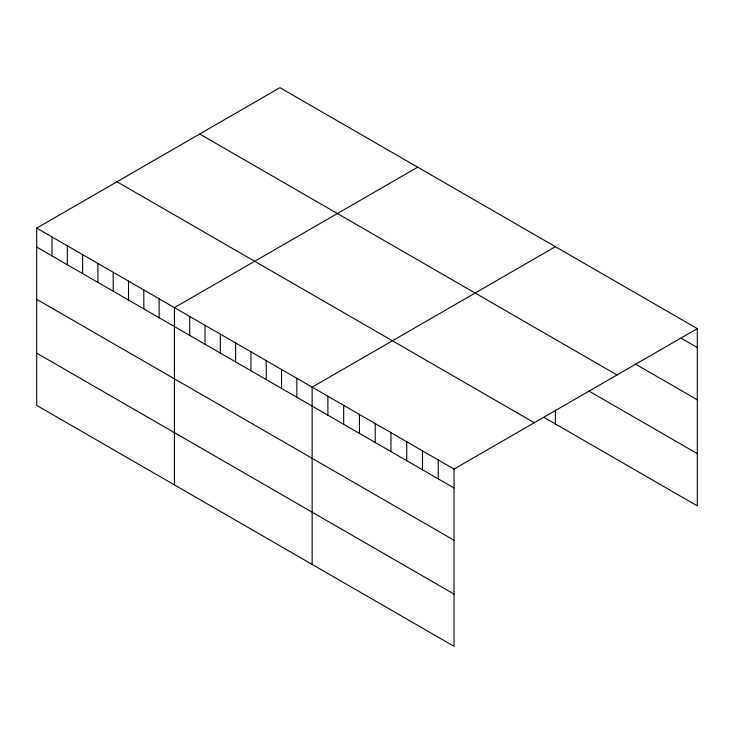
<?xml version="1.0" encoding="UTF-8"?>
<svg xmlns="http://www.w3.org/2000/svg" width="734" height="734" viewBox="0 0 734 734"><rect width="100%" height="100%" fill="white"/><g stroke="black" fill="none" stroke-linecap="round" stroke-linejoin="round"><path stroke-width="1.1" d="M36.7 228.118L454.034 469.063L454.034 646.333L36.7 405.388L36.7 228.118L279.966 87.667L697.3 328.612L697.3 505.882L543.931 417.334M417.692 167.178L174.417 307.629L174.417 484.899M555.409 246.688L312.143 387.139L312.143 564.409M454.034 469.063L697.3 328.612M681.537 338.447L697.3 347.549M635.222 363.954L697.3 399.801M199.694 134.019L617.019 374.964M588.907 391.057L697.3 453.63M116.981 181.766L534.306 422.711M36.7 247.055L454.034 488M36.7 299.307L454.034 540.252M36.7 353.137L454.034 594.081M555.409 409.811L555.409 423.958M438.262 459.961L438.262 478.898M422.5 450.859L422.5 469.797M406.737 441.758L406.737 460.695M390.965 432.656L390.965 451.584M375.202 423.546L375.202 442.483M359.44 414.444L359.44 433.381M343.668 405.342L343.668 424.28M327.905 396.241L327.905 415.178M296.839 378.304L296.839 397.241M281.535 369.468L281.535 388.405M266.231 360.633L266.231 379.57M250.927 351.806L250.927 370.734M235.623 342.971L235.623 361.908M220.328 334.135L220.328 353.072M205.025 325.3L205.025 344.237M189.721 316.464L189.721 335.401M159.113 298.793L159.113 317.73M143.818 289.958L143.818 308.895M128.514 281.122L128.514 300.059M113.21 272.286L113.21 291.224M97.906 263.46L97.906 282.388M82.603 254.625L82.603 273.562M67.308 245.789L67.308 264.726M52.004 236.954L52.004 255.891"/></g></svg>
